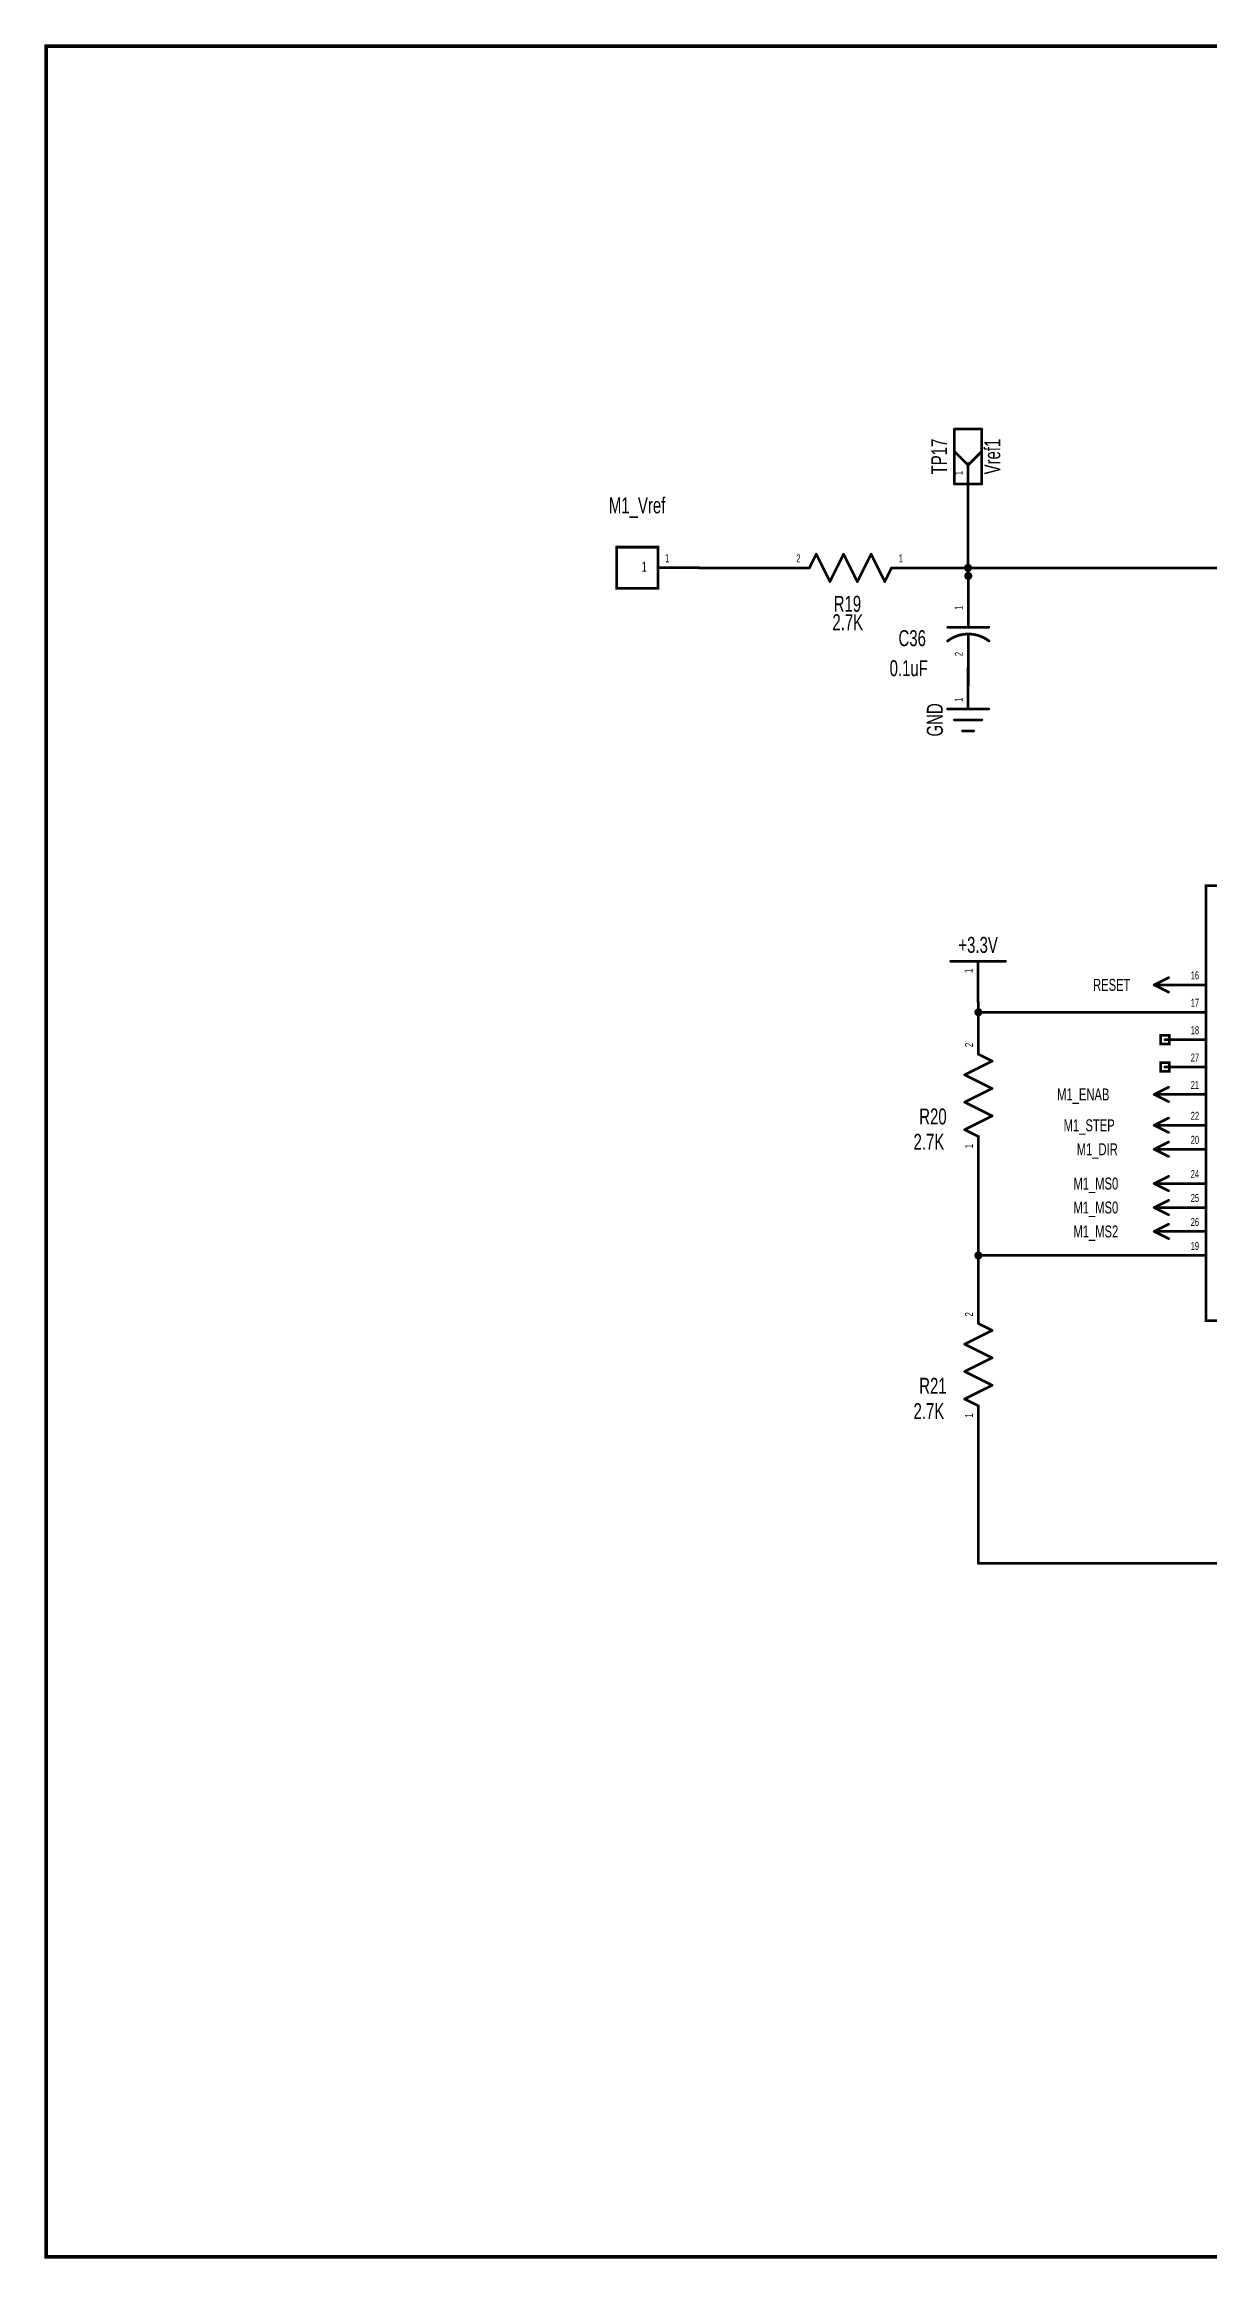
# Model space of a CAD drawing. Extents: x -2.1 to 9.4, y -2.2 to 5.9.
# Drawn here: x -2.09 to 2.16, y -2.23 to 5.85 of the extents above; entities that cross this region are included whole.
import ezdxf
from ezdxf.enums import TextEntityAlignment as Align

# ---------------------------------------------------------------- set-up
doc = ezdxf.new("R2010")
doc.units = 0
for name, color, linetype in [('Element', 253, 'CONTINUOUS'), ('Net', 50, 'CONTINUOUS'), ('Pin', 50, 'CONTINUOUS'), ('Titles', 253, 'CONTINUOUS')]:
    doc.layers.add(name, color=color, linetype=linetype)

msp = doc.modelspace()

# ---------------------------------------------------------------- linework, layer by layer
at = {"layer": 'Element', "linetype": 'CONTINUOUS'}
for points, const_width in [([(1.2299, 4.4497, 1), (1.2349, 4.4497, 1), (1.2299, 4.4497, 1)], 0.0049), ([(1.2299, 4.4497, 1), (1.2349, 4.4497, 1), (1.2299, 4.4497, 1)], 0.0049), ([(1.3299, 4.4497, 1), (1.3349, 4.4497, 1), (1.3299, 4.4497, 1)], 0.0049), ([(1.3299, 4.4497, 1), (1.3349, 4.4497, 1), (1.3299, 4.4497, 1)], 0.0049), ([(1.2299, 4.3685, 1), (1.2349, 4.3685, 1), (1.2299, 4.3685, 1)], 0.0049), ([(1.3299, 4.3685, 1), (1.3349, 4.3685, 1), (1.3299, 4.3685, 1)], 0.0049), ([(1.2799, 4.3247, 1), (1.2849, 4.3247, 1), (1.2799, 4.3247, 1)], 0.0049), ([(1.2799, 4.3185, 1), (1.2849, 4.3185, 1), (1.2799, 4.3185, 1)], 0.0049), ([(1.2799, 4.3185, 1), (1.2849, 4.3185, 1), (1.2799, 4.3185, 1)], 0.0049), ([(1.2299, 4.2497, 1), (1.2349, 4.2497, 1), (1.2299, 4.2497, 1)], 0.0049), ([(1.2299, 4.2497, 1), (1.2349, 4.2497, 1), (1.2299, 4.2497, 1)], 0.0049), ([(1.2799, 4.2497, 1), (1.2849, 4.2497, 1), (1.2799, 4.2497, 1)], 0.0049), ([(1.3299, 4.2497, 1), (1.3349, 4.2497, 1), (1.3299, 4.2497, 1)], 0.0049), ([(1.3299, 4.2497, 1), (1.3349, 4.2497, 1), (1.3299, 4.2497, 1)], 0.0049), ([(0.7255, 3.9934, 1), (0.7305, 3.9934, 1), (0.7255, 3.9934, 1)], 0.0049), ([(0.7255, 3.9934, 1), (0.7305, 3.9934, 1), (0.7255, 3.9934, 1)], 0.0049), ([(0.8255, 3.9934, 1), (0.8305, 3.9934, 1), (0.8255, 3.9934, 1)], 0.0049), ([(0.8255, 3.9934, 1), (0.8305, 3.9934, 1), (0.8255, 3.9934, 1)], 0.0049), ([(0.9255, 3.9934, 1), (0.9305, 3.9934, 1), (0.9255, 3.9934, 1)], 0.0049), ([(0.9255, 3.9934, 1), (0.9305, 3.9934, 1), (0.9255, 3.9934, 1)], 0.0049), ([(0.7005, 3.9434, 1), (0.7055, 3.9434, 1), (0.7005, 3.9434, 1)], 0.0049), ([(0.7755, 3.8934, 1), (0.7805, 3.8934, 1), (0.7755, 3.8934, 1)], 0.0049), ([(0.7755, 3.8934, 1), (0.7805, 3.8934, 1), (0.7755, 3.8934, 1)], 0.0049), ([(0.8755, 3.8934, 1), (0.8805, 3.8934, 1), (0.8755, 3.8934, 1)], 0.0049), ([(0.8755, 3.8934, 1), (0.8805, 3.8934, 1), (0.8755, 3.8934, 1)], 0.0049), ([(0.9755, 3.8934, 1), (0.9805, 3.8934, 1), (0.9755, 3.8934, 1)], 0.0049), ([(0.9755, 3.8934, 1), (0.9805, 3.8934, 1), (0.9755, 3.8934, 1)], 0.0049), ([(1.0005, 3.9434, 1), (1.0055, 3.9434, 1), (1.0005, 3.9434, 1)], 0.0049), ([(1.2055, 3.727, 1), (1.2104, 3.727, 1), (1.2055, 3.727, 1)], 0.0049), ([(1.2805, 3.764, 1), (1.2854, 3.764, 1), (1.2805, 3.764, 1)], 0.0049), ([(1.2805, 3.727, 1), (1.2854, 3.727, 1), (1.2805, 3.727, 1)], 0.0049), ([(1.3555, 3.727, 1), (1.3604, 3.727, 1), (1.3555, 3.727, 1)], 0.0049), ([(1.2052, 3.6768, 1), (1.2102, 3.6768, 1), (1.2052, 3.6768, 1)], 0.005), ([(1.2805, 3.702, 1), (1.2854, 3.702, 1), (1.2805, 3.702, 1)], 0.0049), ([(1.2805, 3.664, 1), (1.2854, 3.664, 1), (1.2805, 3.664, 1)], 0.0049), ([(1.3557, 3.6768, 1), (1.3607, 3.6768, 1), (1.3557, 3.6768, 1)], 0.005), ([(1.205, 3.4287, 1), (1.2099, 3.4287, 1), (1.205, 3.4287, 1)], 0.0049), ([(1.355, 3.4287, 1), (1.3599, 3.4287, 1), (1.355, 3.4287, 1)], 0.0049), ([(1.23, 3.3887, 1), (1.2349, 3.3887, 1), (1.23, 3.3887, 1)], 0.0049), ([(1.26, 3.3487, 1), (1.2649, 3.3487, 1), (1.26, 3.3487, 1)], 0.0049), ([(1.3, 3.3487, 1), (1.3049, 3.3487, 1), (1.3, 3.3487, 1)], 0.0049), ([(1.33, 3.3887, 1), (1.3349, 3.3887, 1), (1.33, 3.3887, 1)], 0.0049), ([(1.2164, 2.5079, 1), (1.2213, 2.5079, 1), (1.2164, 2.5079, 1)], 0.0049), ([(1.4164, 2.5079, 1), (1.4213, 2.5079, 1), (1.4164, 2.5079, 1)], 0.0049), ([(1.3175, 2.1684, 1), (1.3224, 2.1684, 1), (1.3175, 2.1684, 1)], 0.0049), ([(1.3675, 2.1434, 1), (1.3724, 2.1434, 1), (1.3675, 2.1434, 1)], 0.0049), ([(1.3675, 2.1434, 1), (1.3724, 2.1434, 1), (1.3675, 2.1434, 1)], 0.0049), ([(1.2675, 2.0934, 1), (1.2724, 2.0934, 1), (1.2675, 2.0934, 1)], 0.0049), ([(1.2675, 2.0934, 1), (1.2724, 2.0934, 1), (1.2675, 2.0934, 1)], 0.0049), ([(1.3675, 2.0434, 1), (1.3724, 2.0434, 1), (1.3675, 2.0434, 1)], 0.0049), ([(1.3675, 2.0434, 1), (1.3724, 2.0434, 1), (1.3675, 2.0434, 1)], 0.0049), ([(1.2675, 1.9934, 1), (1.2724, 1.9934, 1), (1.2675, 1.9934, 1)], 0.0049), ([(1.2675, 1.9934, 1), (1.2724, 1.9934, 1), (1.2675, 1.9934, 1)], 0.0049), ([(1.3675, 1.9434, 1), (1.3724, 1.9434, 1), (1.3675, 1.9434, 1)], 0.0049), ([(1.3675, 1.9434, 1), (1.3724, 1.9434, 1), (1.3675, 1.9434, 1)], 0.0049), ([(1.2675, 1.8934, 1), (1.2724, 1.8934, 1), (1.2675, 1.8934, 1)], 0.0049), ([(1.2675, 1.8934, 1), (1.2724, 1.8934, 1), (1.2675, 1.8934, 1)], 0.0049), ([(1.3175, 1.8684, 1), (1.3224, 1.8684, 1), (1.3175, 1.8684, 1)], 0.0049), ([(1.3175, 1.1856, 1), (1.3224, 1.1856, 1), (1.3175, 1.1856, 1)], 0.0049), ([(1.3675, 1.1606, 1), (1.3724, 1.1606, 1), (1.3675, 1.1606, 1)], 0.0049), ([(1.3675, 1.1606, 1), (1.3724, 1.1606, 1), (1.3675, 1.1606, 1)], 0.0049), ([(1.2675, 1.1106, 1), (1.2724, 1.1106, 1), (1.2675, 1.1106, 1)], 0.0049), ([(1.2675, 1.1106, 1), (1.2724, 1.1106, 1), (1.2675, 1.1106, 1)], 0.0049), ([(1.3675, 1.0606, 1), (1.3724, 1.0606, 1), (1.3675, 1.0606, 1)], 0.0049), ([(1.3675, 1.0606, 1), (1.3724, 1.0606, 1), (1.3675, 1.0606, 1)], 0.0049), ([(1.2675, 1.0106, 1), (1.2724, 1.0106, 1), (1.2675, 1.0106, 1)], 0.0049), ([(1.2675, 1.0106, 1), (1.2724, 1.0106, 1), (1.2675, 1.0106, 1)], 0.0049), ([(1.2675, 0.9106, 1), (1.2724, 0.9106, 1), (1.2675, 0.9106, 1)], 0.0049), ([(1.2675, 0.9106, 1), (1.2724, 0.9106, 1), (1.2675, 0.9106, 1)], 0.0049), ([(1.3175, 0.8856, 1), (1.3224, 0.8856, 1), (1.3175, 0.8856, 1)], 0.0049), ([(1.3675, 0.9606, 1), (1.3724, 0.9606, 1), (1.3675, 0.9606, 1)], 0.0049), ([(1.3675, 0.9606, 1), (1.3724, 0.9606, 1), (1.3675, 0.9606, 1)], 0.0049)]:
    msp.add_lwpolyline(points, format="xyb", dxfattribs=dict(at, const_width=const_width))
for points, const_width in [([(1.2324, 4.4497), (1.3324, 4.4497)], 0.0098), ([(1.2324, 4.2497), (1.2324, 4.4497)], 0.0098), ([(1.3324, 4.4497), (1.3324, 4.2497)], 0.0098), ([(1.2324, 4.3685), (1.2824, 4.3185)], 0.0098), ([(1.3324, 4.3685), (1.2824, 4.3185)], 0.0098), ([(1.2824, 4.3247), (1.2824, 4.2497)], 0.0098), ([(1.3324, 4.2497), (1.2324, 4.2497)], 0.0098), ([(0.1499, 4.019), (0, 4.019), (0, 3.869), (0.1499, 3.869), (0.1499, 4.019)], 0.0098), ([(0.728, 3.9934), (0.703, 3.9434)], 0.0098), ([(0.778, 3.8934), (0.728, 3.9934)], 0.0098), ([(0.828, 3.9934), (0.778, 3.8934)], 0.0098), ([(0.878, 3.8934), (0.828, 3.9934)], 0.0098), ([(0.928, 3.9934), (0.878, 3.8934)], 0.0098), ([(0.978, 3.8934), (0.928, 3.9934)], 0.0098), ([(1.003, 3.9434), (0.978, 3.8934)], 0.0098), ([(1.2079, 3.727), (1.3579, 3.727)], 0.0098), ([(1.2829, 3.764), (1.2829, 3.727)], 0.0098), ([(1.3582, 3.6768), (1.3516, 3.6815), (1.3447, 3.6857), (1.3375, 3.6895), (1.3302, 3.6927), (1.3226, 3.6956), (1.3149, 3.6979), (1.307, 3.6997), (1.299, 3.701), (1.291, 3.7017), (1.2829, 3.702), (1.2749, 3.7017), (1.2668, 3.701), (1.2589, 3.6997), (1.251, 3.6979), (1.2433, 3.6955), (1.2357, 3.6927), (1.2283, 3.6894), (1.2212, 3.6857), (1.2143, 3.6815), (1.2077, 3.6768)], 0.01), ([(1.2829, 3.702), (1.2829, 3.664)], 0.0098), ([(1.2074, 3.4287), (1.3574, 3.4287)], 0.0098), ([(1.2324, 3.3887), (1.3324, 3.3887)], 0.0098), ([(1.2624, 3.3487), (1.3024, 3.3487)], 0.0098), ([(2.1509, 2.7842), (3.0134, 2.7842), (3.0134, 1.1967), (2.1509, 1.1967), (2.1509, 2.7842)], 0.0098), ([(1.2189, 2.5079), (1.4189, 2.5079)], 0.0098), ([(1.2699, 2.0934), (1.3699, 2.1434)], 0.0098), ([(1.3699, 2.1434), (1.3199, 2.1684)], 0.0098), ([(1.3699, 2.0434), (1.2699, 2.0934)], 0.0098), ([(1.2699, 1.9934), (1.3699, 2.0434)], 0.0098), ([(1.3699, 1.9434), (1.2699, 1.9934)], 0.0098), ([(1.2699, 1.8934), (1.3699, 1.9434)], 0.0098), ([(1.3199, 1.8684), (1.2699, 1.8934)], 0.0098), ([(1.2699, 1.1106), (1.3699, 1.1606)], 0.0098), ([(1.3699, 1.1606), (1.3199, 1.1856)], 0.0098), ([(1.3699, 1.0606), (1.2699, 1.1106)], 0.0098), ([(1.2699, 1.0106), (1.3699, 1.0606)], 0.0098), ([(1.3699, 0.9606), (1.2699, 1.0106)], 0.0098), ([(1.2699, 0.9106), (1.3699, 0.9606)], 0.0098), ([(1.3199, 0.8856), (1.2699, 0.9106)], 0.0098)]:
    msp.add_lwpolyline(points, dxfattribs=dict(at, const_width=const_width))
at = {"layer": 'Net', "linetype": 'CONTINUOUS', "const_width": 0.0049}
for points in [[(1.2799, 4.1747, 1), (1.2849, 4.1747, 1), (1.2799, 4.1747, 1)], [(0.2974, 3.9434, 1), (0.3024, 3.9434, 1), (0.2974, 3.9434, 1)], [(0.5505, 3.9434, 1), (0.5555, 3.9434, 1), (0.5505, 3.9434, 1)], [(1.1505, 3.9434, 1), (1.1555, 3.9434, 1), (1.1505, 3.9434, 1)], [(1.2701, 3.9434, 1), (1.275, 3.9434, 1), (1.2701, 3.9434, 1)], [(1.2706, 3.914, 1), (1.2756, 3.914, 1), (1.2706, 3.914, 1)], [(1.2799, 3.9434, 1), (1.2849, 3.9434, 1), (1.2799, 3.9434, 1)], [(1.2799, 3.914, 1), (1.2849, 3.914, 1), (1.2799, 3.914, 1)], [(1.2799, 3.914, 1), (1.2849, 3.914, 1), (1.2799, 3.914, 1)], [(1.2805, 3.9434, 1), (1.2854, 3.9434, 1), (1.2805, 3.9434, 1)], [(1.2805, 3.9434, 1), (1.2854, 3.9434, 1), (1.2805, 3.9434, 1)], [(1.2805, 3.914, 1), (1.2854, 3.914, 1), (1.2805, 3.914, 1)], [(1.2805, 3.914, 1), (1.2854, 3.914, 1), (1.2805, 3.914, 1)], [(1.2805, 3.5787, 1), (1.2854, 3.5787, 1), (1.2805, 3.5787, 1)], [(1.2805, 3.514, 1), (1.2854, 3.514, 1), (1.2805, 3.514, 1)], [(1.3175, 2.3579, 1), (1.3224, 2.3579, 1), (1.3175, 2.3579, 1)], [(1.3076, 2.3217, 1), (1.3126, 2.3217, 1), (1.3076, 2.3217, 1)], [(1.3175, 2.3217, 1), (1.3224, 2.3217, 1), (1.3175, 2.3217, 1)], [(1.3175, 2.3217, 1), (1.3224, 2.3217, 1), (1.3175, 2.3217, 1)], [(1.9984, 2.3217, 1), (2.0034, 2.3217, 1), (1.9984, 2.3217, 1)], [(1.3175, 1.7184, 1), (1.3224, 1.7184, 1), (1.3175, 1.7184, 1)], [(1.3076, 1.4342, 1), (1.3126, 1.4342, 1), (1.3076, 1.4342, 1)], [(1.3175, 1.4342, 1), (1.3224, 1.4342, 1), (1.3175, 1.4342, 1)], [(1.3175, 1.4342, 1), (1.3224, 1.4342, 1), (1.3175, 1.4342, 1)], [(1.3175, 1.4342, 1), (1.3224, 1.4342, 1), (1.3175, 1.4342, 1)], [(1.9984, 1.4342, 1), (2.0034, 1.4342, 1), (1.9984, 1.4342, 1)], [(1.3175, 1.3356, 1), (1.3224, 1.3356, 1), (1.3175, 1.3356, 1)], [(1.3175, 0.7356, 1), (1.3224, 0.7356, 1), (1.3175, 0.7356, 1)], [(1.3175, 0.3108, 1), (1.3224, 0.3108, 1), (1.3175, 0.3108, 1)], [(1.3175, 0.3108, 1), (1.3224, 0.3108, 1), (1.3175, 0.3108, 1)]]:
    msp.add_lwpolyline(points, format="xyb", dxfattribs=at)
at = {"layer": 'Net', "linetype": 'CONTINUOUS', "const_width": 0.0098}
for points in [[(1.2824, 4.1747), (1.2824, 3.914)], [(0.2999, 3.9434), (0.553, 3.9434)], [(1.153, 3.9434), (1.2829, 3.9434)], [(1.2726, 3.9434), (1.273, 3.9404), (1.2744, 3.9377), (1.2766, 3.9355), (1.2794, 3.9341), (1.2824, 3.9336), (1.2854, 3.9341), (1.2882, 3.9355), (1.2904, 3.9377), (1.2918, 3.9404), (1.2922, 3.9434), (1.2918, 3.9465), (1.2904, 3.9492), (1.2882, 3.9514), (1.2854, 3.9528), (1.2824, 3.9533), (1.2794, 3.9528), (1.2766, 3.9514), (1.2744, 3.9492), (1.273, 3.9465), (1.2726, 3.9434)], [(1.2731, 3.914), (1.2736, 3.911), (1.275, 3.9082), (1.2772, 3.906), (1.2799, 3.9046), (1.2829, 3.9042), (1.286, 3.9046), (1.2887, 3.906), (1.2909, 3.9082), (1.2923, 3.911), (1.2928, 3.914), (1.2923, 3.917), (1.2909, 3.9198), (1.2887, 3.922), (1.286, 3.9234), (1.2829, 3.9238), (1.2799, 3.9234), (1.2772, 3.922), (1.275, 3.9198), (1.2736, 3.917), (1.2731, 3.914)], [(2.2759, 3.9434), (1.2824, 3.9434)], [(1.2824, 3.914), (1.2829, 3.914)], [(1.2829, 3.9434), (1.2829, 3.914)], [(1.2829, 3.5787), (1.2829, 3.514)], [(1.3199, 2.3579), (1.3199, 2.3217)], [(1.3101, 2.3217), (1.3106, 2.3187), (1.312, 2.3159), (1.3142, 2.3137), (1.3169, 2.3123), (1.3199, 2.3119), (1.323, 2.3123), (1.3257, 2.3137), (1.3279, 2.3159), (1.3293, 2.3187), (1.3298, 2.3217), (1.3293, 2.3247), (1.3279, 2.3275), (1.3257, 2.3297), (1.323, 2.3311), (1.3199, 2.3315), (1.3169, 2.3311), (1.3142, 2.3297), (1.312, 2.3275), (1.3106, 2.3247), (1.3101, 2.3217)], [(1.3199, 2.3217), (2.0009, 2.3217)], [(1.3199, 1.4342), (1.3199, 1.7184)], [(1.3101, 1.4342), (1.3106, 1.4312), (1.312, 1.4284), (1.3142, 1.4262), (1.3169, 1.4248), (1.3199, 1.4244), (1.323, 1.4248), (1.3257, 1.4262), (1.3279, 1.4284), (1.3293, 1.4312), (1.3298, 1.4342), (1.3293, 1.4372), (1.3279, 1.44), (1.3257, 1.4422), (1.323, 1.4436), (1.3199, 1.444), (1.3169, 1.4436), (1.3142, 1.4422), (1.312, 1.44), (1.3106, 1.4372), (1.3101, 1.4342)], [(2.0009, 1.4342), (1.3199, 1.4342)], [(1.3199, 1.3356), (1.3199, 1.4342)], [(1.3199, 0.7356), (1.3199, 0.3108)], [(1.3199, 0.3108), (2.4508, 0.3108)]]:
    msp.add_lwpolyline(points, dxfattribs=at)
at = {"layer": 'Pin', "linetype": 'CONTINUOUS', "const_width": 0.0049}
for points in [[(1.2799, 4.3247, 1), (1.2849, 4.3247, 1), (1.2799, 4.3247, 1)], [(1.2799, 4.1747, 1), (1.2849, 4.1747, 1), (1.2799, 4.1747, 1)], [(0.1474, 3.944, 1), (0.1524, 3.944, 1), (0.1474, 3.944, 1)], [(0.2974, 3.944, 1), (0.3024, 3.944, 1), (0.2974, 3.944, 1)], [(0.5505, 3.9434, 1), (0.5555, 3.9434, 1), (0.5505, 3.9434, 1)], [(0.7005, 3.9434, 1), (0.7055, 3.9434, 1), (0.7005, 3.9434, 1)], [(1.0005, 3.9434, 1), (1.0055, 3.9434, 1), (1.0005, 3.9434, 1)], [(1.1505, 3.9434, 1), (1.1555, 3.9434, 1), (1.1505, 3.9434, 1)], [(1.2805, 3.914, 1), (1.2854, 3.914, 1), (1.2805, 3.914, 1)], [(1.2805, 3.764, 1), (1.2854, 3.764, 1), (1.2805, 3.764, 1)], [(1.2805, 3.664, 1), (1.2854, 3.664, 1), (1.2805, 3.664, 1)], [(1.28, 3.5787, 1), (1.2849, 3.5787, 1), (1.28, 3.5787, 1)], [(1.2805, 3.514, 1), (1.2854, 3.514, 1), (1.2805, 3.514, 1)], [(1.28, 3.4287, 1), (1.2849, 3.4287, 1), (1.28, 3.4287, 1)], [(1.3164, 2.5079, 1), (1.3213, 2.5079, 1), (1.3164, 2.5079, 1)], [(1.9591, 2.4217, 1), (1.964, 2.4217, 1), (1.9591, 2.4217, 1)], [(1.9591, 2.4217, 1), (1.964, 2.4217, 1), (1.9591, 2.4217, 1)], [(1.9591, 2.4217, 1), (1.964, 2.4217, 1), (1.9591, 2.4217, 1)], [(1.9984, 2.4217, 1), (2.0034, 2.4217, 1), (1.9984, 2.4217, 1)], [(1.9984, 2.4217, 1), (2.0034, 2.4217, 1), (1.9984, 2.4217, 1)], [(2.0116, 2.4479, 1), (2.0165, 2.4479, 1), (2.0116, 2.4479, 1)], [(2.1484, 2.4217, 1), (2.1534, 2.4217, 1), (2.1484, 2.4217, 1)], [(1.3164, 2.3579, 1), (1.3213, 2.3579, 1), (1.3164, 2.3579, 1)], [(2.0116, 2.3955, 1), (2.0165, 2.3955, 1), (2.0116, 2.3955, 1)], [(1.3175, 2.3184, 1), (1.3224, 2.3184, 1), (1.3175, 2.3184, 1)], [(1.9984, 2.3217, 1), (2.0034, 2.3217, 1), (1.9984, 2.3217, 1)], [(2.1484, 2.3217, 1), (2.1534, 2.3217, 1), (2.1484, 2.3217, 1)], [(1.9984, 2.2217, 1), (2.0034, 2.2217, 1), (1.9984, 2.2217, 1)], [(2.1484, 2.2217, 1), (2.1534, 2.2217, 1), (2.1484, 2.2217, 1)], [(1.3175, 2.1684, 1), (1.3224, 2.1684, 1), (1.3175, 2.1684, 1)], [(1.9984, 2.1217, 1), (2.0034, 2.1217, 1), (1.9984, 2.1217, 1)], [(2.1484, 2.1217, 1), (2.1534, 2.1217, 1), (2.1484, 2.1217, 1)], [(1.9591, 2.0217, 1), (1.964, 2.0217, 1), (1.9591, 2.0217, 1)], [(1.9591, 2.0217, 1), (1.964, 2.0217, 1), (1.9591, 2.0217, 1)], [(1.9591, 2.0217, 1), (1.964, 2.0217, 1), (1.9591, 2.0217, 1)], [(1.9984, 2.0217, 1), (2.0034, 2.0217, 1), (1.9984, 2.0217, 1)], [(1.9984, 2.0217, 1), (2.0034, 2.0217, 1), (1.9984, 2.0217, 1)], [(2.0116, 2.0479, 1), (2.0165, 2.0479, 1), (2.0116, 2.0479, 1)], [(2.1484, 2.0217, 1), (2.1534, 2.0217, 1), (2.1484, 2.0217, 1)], [(2.0116, 1.9955, 1), (2.0165, 1.9955, 1), (2.0116, 1.9955, 1)], [(2.0116, 1.9354, 1), (2.0165, 1.9354, 1), (2.0116, 1.9354, 1)], [(1.3175, 1.8684, 1), (1.3224, 1.8684, 1), (1.3175, 1.8684, 1)], [(1.9591, 1.9092, 1), (1.964, 1.9092, 1), (1.9591, 1.9092, 1)], [(1.9591, 1.9092, 1), (1.964, 1.9092, 1), (1.9591, 1.9092, 1)], [(1.9591, 1.9092, 1), (1.964, 1.9092, 1), (1.9591, 1.9092, 1)], [(1.9984, 1.9092, 1), (2.0034, 1.9092, 1), (1.9984, 1.9092, 1)], [(1.9984, 1.9092, 1), (2.0034, 1.9092, 1), (1.9984, 1.9092, 1)], [(2.0116, 1.883, 1), (2.0165, 1.883, 1), (2.0116, 1.883, 1)], [(2.1484, 1.9092, 1), (2.1534, 1.9092, 1), (2.1484, 1.9092, 1)], [(1.9591, 1.8217, 1), (1.964, 1.8217, 1), (1.9591, 1.8217, 1)], [(1.9591, 1.8217, 1), (1.964, 1.8217, 1), (1.9591, 1.8217, 1)], [(1.9591, 1.8217, 1), (1.964, 1.8217, 1), (1.9591, 1.8217, 1)], [(1.9984, 1.8217, 1), (2.0034, 1.8217, 1), (1.9984, 1.8217, 1)], [(1.9984, 1.8217, 1), (2.0034, 1.8217, 1), (1.9984, 1.8217, 1)], [(2.0116, 1.8479, 1), (2.0165, 1.8479, 1), (2.0116, 1.8479, 1)], [(2.0116, 1.7955, 1), (2.0165, 1.7955, 1), (2.0116, 1.7955, 1)], [(2.1484, 1.8217, 1), (2.1534, 1.8217, 1), (2.1484, 1.8217, 1)], [(1.3175, 1.7184, 1), (1.3224, 1.7184, 1), (1.3175, 1.7184, 1)], [(1.9591, 1.6967, 1), (1.964, 1.6967, 1), (1.9591, 1.6967, 1)], [(1.9591, 1.6967, 1), (1.964, 1.6967, 1), (1.9591, 1.6967, 1)], [(1.9591, 1.6967, 1), (1.964, 1.6967, 1), (1.9591, 1.6967, 1)], [(1.9984, 1.6967, 1), (2.0034, 1.6967, 1), (1.9984, 1.6967, 1)], [(1.9984, 1.6967, 1), (2.0034, 1.6967, 1), (1.9984, 1.6967, 1)], [(2.0116, 1.7229, 1), (2.0165, 1.7229, 1), (2.0116, 1.7229, 1)], [(2.1484, 1.6967, 1), (2.1534, 1.6967, 1), (2.1484, 1.6967, 1)], [(2.0116, 1.6705, 1), (2.0165, 1.6705, 1), (2.0116, 1.6705, 1)], [(2.0116, 1.6354, 1), (2.0165, 1.6354, 1), (2.0116, 1.6354, 1)], [(1.9591, 1.6092, 1), (1.964, 1.6092, 1), (1.9591, 1.6092, 1)], [(1.9591, 1.6092, 1), (1.964, 1.6092, 1), (1.9591, 1.6092, 1)], [(1.9591, 1.6092, 1), (1.964, 1.6092, 1), (1.9591, 1.6092, 1)], [(1.9984, 1.6092, 1), (2.0034, 1.6092, 1), (1.9984, 1.6092, 1)], [(1.9984, 1.6092, 1), (2.0034, 1.6092, 1), (1.9984, 1.6092, 1)], [(2.0116, 1.583, 1), (2.0165, 1.583, 1), (2.0116, 1.583, 1)], [(2.0116, 1.5479, 1), (2.0165, 1.5479, 1), (2.0116, 1.5479, 1)], [(2.1484, 1.6092, 1), (2.1534, 1.6092, 1), (2.1484, 1.6092, 1)], [(1.9591, 1.5217, 1), (1.964, 1.5217, 1), (1.9591, 1.5217, 1)], [(1.9591, 1.5217, 1), (1.964, 1.5217, 1), (1.9591, 1.5217, 1)], [(1.9591, 1.5217, 1), (1.964, 1.5217, 1), (1.9591, 1.5217, 1)], [(1.9984, 1.5217, 1), (2.0034, 1.5217, 1), (1.9984, 1.5217, 1)], [(1.9984, 1.5217, 1), (2.0034, 1.5217, 1), (1.9984, 1.5217, 1)], [(2.0116, 1.4955, 1), (2.0165, 1.4955, 1), (2.0116, 1.4955, 1)], [(2.1484, 1.5217, 1), (2.1534, 1.5217, 1), (2.1484, 1.5217, 1)], [(1.9984, 1.4342, 1), (2.0034, 1.4342, 1), (1.9984, 1.4342, 1)], [(2.1484, 1.4342, 1), (2.1534, 1.4342, 1), (2.1484, 1.4342, 1)], [(1.3175, 1.3356, 1), (1.3224, 1.3356, 1), (1.3175, 1.3356, 1)], [(1.3175, 1.1856, 1), (1.3224, 1.1856, 1), (1.3175, 1.1856, 1)], [(1.3175, 0.8856, 1), (1.3224, 0.8856, 1), (1.3175, 0.8856, 1)], [(1.3175, 0.7356, 1), (1.3224, 0.7356, 1), (1.3175, 0.7356, 1)]]:
    msp.add_lwpolyline(points, format="xyb", dxfattribs=at)
at = {"layer": 'Pin', "linetype": 'CONTINUOUS', "const_width": 0.0098}
for points in [[(1.2824, 4.3247), (1.2824, 4.1747)], [(0.1499, 3.944), (0.2999, 3.944)], [(0.703, 3.9434), (0.553, 3.9434)], [(1.003, 3.9434), (1.153, 3.9434)], [(1.2829, 3.764), (1.2829, 3.914)], [(1.2829, 3.664), (1.2829, 3.514)], [(1.2824, 3.4287), (1.2824, 3.5787)], [(1.3189, 2.5079), (1.3189, 2.3579)], [(2.014, 2.4479), (1.9615, 2.4217)], [(2.014, 2.3955), (1.9615, 2.4217)], [(2.0009, 2.4217), (1.9615, 2.4217)], [(2.1509, 2.4217), (2.0009, 2.4217)], [(1.3199, 2.1684), (1.3199, 2.3184)], [(2.1509, 2.3217), (2.0009, 2.3217)], [(1.9851, 2.2375), (2.0166, 2.2375), (2.0166, 2.206), (1.9851, 2.206), (1.9851, 2.2375)], [(2.1509, 2.2217), (2.0009, 2.2217)], [(1.9851, 2.1374), (2.0166, 2.1374), (2.0166, 2.106), (1.9851, 2.106), (1.9851, 2.1374)], [(2.1509, 2.1217), (2.0009, 2.1217)], [(2.014, 2.0479), (1.9615, 2.0217)], [(2.014, 1.9955), (1.9615, 2.0217)], [(2.0009, 2.0217), (1.9615, 2.0217)], [(2.1509, 2.0217), (2.0009, 2.0217)], [(2.014, 1.9354), (1.9615, 1.9092)], [(1.3199, 1.8684), (1.3199, 1.7184)], [(2.014, 1.883), (1.9615, 1.9092)], [(2.0009, 1.9092), (1.9615, 1.9092)], [(2.1509, 1.9092), (2.0009, 1.9092)], [(2.014, 1.8479), (1.9615, 1.8217)], [(2.014, 1.7955), (1.9615, 1.8217)], [(2.0009, 1.8217), (1.9615, 1.8217)], [(2.1509, 1.8217), (2.0009, 1.8217)], [(2.014, 1.7229), (1.9615, 1.6967)], [(2.014, 1.6705), (1.9615, 1.6967)], [(2.0009, 1.6967), (1.9615, 1.6967)], [(2.1509, 1.6967), (2.0009, 1.6967)], [(2.014, 1.6354), (1.9615, 1.6092)], [(2.014, 1.583), (1.9615, 1.6092)], [(2.0009, 1.6092), (1.9615, 1.6092)], [(2.014, 1.5479), (1.9615, 1.5217)], [(2.1509, 1.6092), (2.0009, 1.6092)], [(2.014, 1.4955), (1.9615, 1.5217)], [(2.0009, 1.5217), (1.9615, 1.5217)], [(2.1509, 1.5217), (2.0009, 1.5217)], [(2.1509, 1.4342), (2.0009, 1.4342)], [(1.3199, 1.1856), (1.3199, 1.3356)], [(1.3199, 0.8856), (1.3199, 0.7356)]]:
    msp.add_lwpolyline(points, dxfattribs=at)
at = {"layer": 'Titles', "linetype": 'CONTINUOUS', "const_width": 0.0131}
msp.add_lwpolyline([(9.4095, -2.2204), (-2.0835, -2.2204), (-2.0835, 5.8476), (9.4095, 5.8476), (9.4095, -2.2204)], dxfattribs=at)

# ---------------------------------------------------------------- texts
at = {"layer": 'Element', "width": 0.7}
for s, p in [('TP17', (1.2233, 4.3497)), ('GND', (1.2074, 3.3887))]:
    msp.add_text(s, height=0.0583, rotation=90, dxfattribs=at).set_placement(p, align=Align.BOTTOM_CENTER)
msp.add_text('Vref1', height=0.0583, rotation=90, dxfattribs=at).set_placement((1.3414, 4.3497), align=Align.TOP_CENTER)
for s, p in [('M1_Vref', (0.0741, 4.125)), ('R19', (0.8418, 3.7656)), ('C36', (1.0783, 3.6403)), ('0.1uF', (1.0656, 3.5308)), ('+3.3V', (1.3189, 2.521)), ('R20', (1.154, 1.8947)), ('2.7K', (1.1392, 1.8023)), ('R21', (1.154, 0.9119)), ('2.7K', (1.1392, 0.8195))]:
    msp.add_text(s, height=0.0583, dxfattribs=at).set_placement(p, align=Align.BOTTOM_CENTER)
msp.add_text('2.7K', height=0.0583, dxfattribs=at).set_placement((0.8431, 3.7741), align=Align.TOP_CENTER)
at = {"layer": 'Pin', "width": 0.7}
for s, p in [('1', (1.2332, 4.2821)), ('1', (1.2337, 3.7903)), ('2', (1.2337, 3.6214)), ('1', (1.2332, 3.4549)), ('1', (1.2696, 2.4653)), ('2', (1.2707, 2.1947)), ('1', (1.2707, 1.8258)), ('2', (1.2707, 1.2118)), ('1', (1.2707, 0.843))]:
    msp.add_text(s, height=0.0292, rotation=90, dxfattribs=at).set_placement(p, align=Align.TOP_LEFT)
for s, height, p in [('1', 0.0365, (0.0908, 3.9658)), ('1', 0.0292, (0.1761, 3.9932)), ('2', 0.0292, (0.6554, 3.9927)), ('1', 0.0292, (1.0292, 3.9927)), ('RESET', 0.0437, (1.7384, 2.4436)), ('16', 0.0292, (2.0951, 2.4709)), ('17', 0.0292, (2.0951, 2.3709)), ('18', 0.0292, (2.0951, 2.2709)), ('27', 0.0292, (2.0951, 2.1709)), ('M1_ENAB', 0.0437, (1.6072, 2.0436)), ('21', 0.0292, (2.0951, 2.0709)), ('22', 0.0292, (2.0951, 1.9584)), ('M1_STEP', 0.0437, (1.6311, 1.9311)), ('20', 0.0292, (2.0951, 1.8709)), ('M1_DIR', 0.0437, (1.6788, 1.8436)), ('M1_MS0', 0.0437, (1.6668, 1.7186)), ('24', 0.0292, (2.0951, 1.7459)), ('M1_MS0', 0.0437, (1.6668, 1.6311)), ('25', 0.0292, (2.0951, 1.6584)), ('M1_MS2', 0.0437, (1.6668, 1.5436)), ('26', 0.0292, (2.0951, 1.5709)), ('19', 0.0292, (2.0951, 1.4834))]:
    msp.add_text(s, height=height, dxfattribs=at).set_placement(p, align=Align.TOP_LEFT)

doc.saveas('drawing.dxf')
